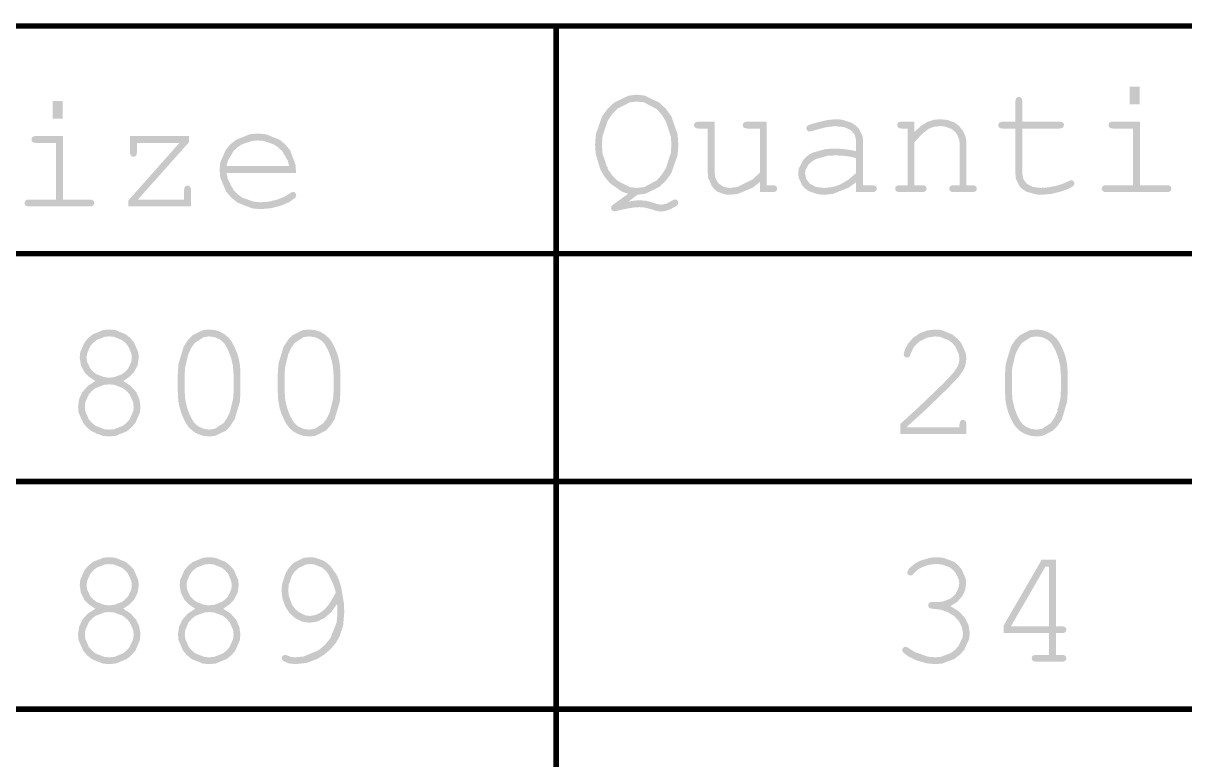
# Model space of a CAD drawing. Extents: x -3 to 268, y -4 to 76.
# Drawn here: x 129.33 to 150.25, y 54.22 to 67.49 of the extents above; entities that cross this region are included whole.
import ezdxf

# ---------------------------------------------------------------- set-up
doc = ezdxf.new("R2010")
doc.units = 0
doc.layers.add('DRILL_SYMBOLS', color=255, linetype='CONTINUOUS')

msp = doc.modelspace()

# ---------------------------------------------------------------- hatches: boundary and pattern name
at = {"layer": 'DRILL_SYMBOLS'}
for points in [[(149.438156, 66.346849), (149.438156, 66.028978), (149.256515, 66.028978), (149.256515, 66.346849)], [(140.392746, 64.39863), (140.228683, 64.275583), (140.339645, 64.294259), (140.429367, 64.300485), (140.557174, 64.288766), (140.682785, 64.25361), (140.760788, 64.228341), (140.819015, 64.219919), (140.908737, 64.237131), (141.00798, 64.288766), (141.043136, 64.308542), (141.066574, 64.315133), (141.090561, 64.310922), (141.109787, 64.298288), (141.122421, 64.278695), (141.126632, 64.25361), (141.12297, 64.233102), (141.111984, 64.215524), (141.061813, 64.177438), (140.972824, 64.133493), (140.891525, 64.106027), (140.811691, 64.096872), (140.738449, 64.106759), (140.641769, 64.136423), (140.535202, 64.166086), (140.432296, 64.175973), (140.352096, 64.171579), (140.25505, 64.158395), (140.12175, 64.133493), (140.017746, 64.10859), (139.992477, 64.103097), (139.975265, 64.101266), (139.952194, 64.105661), (139.932785, 64.118844), (139.919601, 64.139352), (139.915207, 64.165719), (139.923629, 64.193551), (139.948898, 64.218454), (140.222824, 64.416208), (140.104858, 64.457579), (139.895019, 64.608447), (139.803146, 64.717943), (139.726562, 64.844926), (139.639038, 65.135698), (139.628097, 65.299486), (139.642242, 65.488908), (139.755401, 65.813371), (139.854416, 65.948411), (139.972015, 66.058641), (140.233856, 66.184617), (140.378097, 66.200364), (140.522339, 66.184617), (140.784179, 66.058641), (140.901779, 65.948411), (141.000793, 65.813371), (141.113952, 65.488908), (141.128097, 65.299486), (141.114181, 65.112581), (141.002853, 64.790681), (141.003586, 65.299486), (140.992691, 65.445787), (140.905533, 65.715318), (140.829269, 65.838548), (140.735702, 65.94301), (140.510116, 66.062394), (140.378097, 66.077318), (140.253174, 66.063081), (140.031616, 65.94919), (139.934982, 65.849534), (139.854553, 65.729738), (139.762634, 65.454713), (139.751144, 65.299486), (139.763183, 65.135927), (139.859497, 64.855775), (139.943771, 64.739183), (140.043152, 64.644014), (140.260315, 64.535249), (140.378097, 64.521654), (140.510116, 64.536531), (140.735702, 64.655549), (140.829269, 64.759691), (140.905533, 64.882692), (140.992691, 65.152589), (141.003586, 65.299486), (141.002853, 64.790681), (140.905441, 64.655687), (140.789901, 64.544872), (140.533554, 64.416344)], [(147.324386, 65.715501), (147.992355, 65.715501), (148.030075, 65.711107), (148.055343, 65.697923), (148.069626, 65.677781), (148.074386, 65.652513), (148.069626, 65.628343), (148.055343, 65.608568), (148.030075, 65.595384), (147.992355, 65.590989), (147.324386, 65.590989), (147.324386, 64.772142), (147.34581, 64.673997), (147.41008, 64.593431), (147.515732, 64.539598), (147.6613, 64.521654), (147.790939, 64.530992), (147.930832, 64.559007), (148.059738, 64.598741), (148.156418, 64.643236), (148.183151, 64.657518), (148.204757, 64.662279), (148.22673, 64.657701), (148.245773, 64.643968), (148.258957, 64.624009), (148.263351, 64.600755), (148.25859, 64.579515), (148.244308, 64.559739), (148.163925, 64.509385), (148.016525, 64.455003), (147.839462, 64.412723), (147.670089, 64.39863), (147.567917, 64.404945), (147.39653, 64.455471), (147.327316, 64.499681), (147.27156, 64.554613), (147.20784, 64.690843), (147.199875, 64.772142), (147.199875, 65.590989), (146.972824, 65.590989), (146.935104, 65.595384), (146.909836, 65.608568), (146.895553, 65.628709), (146.890793, 65.653978), (146.895553, 65.678148), (146.909836, 65.697923), (146.935104, 65.711107), (146.972824, 65.715501), (147.199875, 65.715501), (147.199875, 66.078782), (147.204269, 66.116502), (147.217453, 66.141771), (147.237228, 66.156053), (147.261398, 66.160814), (147.286667, 66.156053), (147.306808, 66.141771), (147.319992, 66.116502), (147.324386, 66.078782)], [(130.036399, 66.088304), (130.036399, 65.770433), (129.854758, 65.770433), (129.854758, 66.088304)], [(142.597336, 64.446947), (142.597336, 64.627122), (142.468795, 64.527157), (142.196335, 64.41291), (142.052414, 64.39863), (141.967727, 64.404762), (141.830764, 64.453823), (141.778488, 64.496751), (141.725296, 64.563859), (141.664505, 64.714006), (141.656906, 64.797044), (141.656906, 65.590989), (141.491379, 65.590989), (141.453659, 65.595384), (141.42839, 65.608568), (141.414108, 65.628709), (141.409347, 65.653978), (141.414108, 65.678148), (141.42839, 65.697923), (141.453659, 65.711107), (141.491379, 65.715501), (141.779953, 65.715501), (141.779953, 64.797044), (141.798996, 64.687547), (141.856125, 64.59929), (141.941818, 64.541063), (142.046554, 64.521654), (142.193588, 64.538865), (142.468979, 64.676561), (142.597336, 64.797044), (142.597336, 65.590989), (142.370285, 65.590989), (142.332565, 65.595384), (142.307296, 65.608568), (142.293014, 65.628709), (142.288254, 65.653978), (142.293014, 65.678148), (142.307296, 65.697923), (142.332565, 65.711107), (142.370285, 65.715501), (142.720382, 65.715501), (142.720382, 64.569993), (142.824386, 64.569993), (142.862106, 64.565782), (142.887375, 64.553148), (142.901657, 64.533555), (142.906418, 64.50847), (142.901657, 64.4843), (142.887375, 64.464525), (142.862106, 64.451341), (142.824386, 64.446947)], [(144.330246, 64.446947), (144.330246, 64.624193), (144.193924, 64.525509), (143.907547, 64.412727), (143.757492, 64.39863), (143.652939, 64.405632), (143.480087, 64.461651), (143.411789, 64.510667), (143.357315, 64.569856), (143.295059, 64.707185), (143.287277, 64.785325), (143.297531, 64.871843), (143.379562, 65.027849), (143.451339, 65.097337), (143.542801, 65.155656), (143.782303, 65.222307), (143.930343, 65.230638), (144.018966, 65.227891), (144.114914, 65.219652), (144.218551, 65.205552), (144.330246, 65.185228), (144.330246, 65.384447), (144.306808, 65.478929), (144.236496, 65.560228), (144.119308, 65.616258), (143.955246, 65.634935), (143.78276, 65.614061), (143.552414, 65.551439), (143.513962, 65.540452), (143.492355, 65.53679), (143.470566, 65.541185), (143.452072, 65.554368), (143.439438, 65.574144), (143.435226, 65.598314), (143.438888, 65.620653), (143.449875, 65.637864), (143.50151, 65.663865), (143.615402, 65.697923), (143.816086, 65.744066), (143.961105, 65.759447), (144.071151, 65.75226), (144.252792, 65.694764), (144.324386, 65.644456), (144.381424, 65.585084), (144.446609, 65.455079), (144.454757, 65.384447), (144.454757, 64.569993), (144.330246, 65.059251), (144.241256, 65.080858), (144.14714, 65.095872), (144.047897, 65.104661), (143.943527, 65.107591), (143.816818, 65.100358), (143.607345, 65.042497), (143.524582, 64.991868), (143.474594, 64.94655), (143.417465, 64.843278), (143.410324, 64.785325), (143.432113, 64.682786), (143.497482, 64.597825), (143.604599, 64.540697), (143.751632, 64.521654), (143.905624, 64.537584), (144.048263, 64.585374), (144.18724, 64.667955), (144.330246, 64.788255), (144.330246, 65.059251), (144.454757, 64.569993), (144.61882, 64.569993), (144.657638, 64.565782), (144.683273, 64.553148), (144.697555, 64.533555), (144.702316, 64.50847), (144.697555, 64.4843), (144.683273, 64.464525), (144.657638, 64.451341), (144.61882, 64.446947)], [(145.379074, 65.715501), (145.379074, 65.529466), (145.501754, 65.639696), (145.611984, 65.709642), (145.72258, 65.746995), (145.846359, 65.759447), (145.980758, 65.744432), (146.102707, 65.699388), (146.180893, 65.640977), (146.251388, 65.553636), (146.301376, 65.450548), (146.318039, 65.344896), (146.318039, 64.569993), (146.422043, 64.569993), (146.459762, 64.565782), (146.485031, 64.553148), (146.499313, 64.533555), (146.504074, 64.50847), (146.499313, 64.4843), (146.485031, 64.464525), (146.459762, 64.451341), (146.422043, 64.446947), (146.092453, 64.446947), (146.053634, 64.451341), (146.028, 64.464525), (146.013717, 64.4843), (146.008957, 64.50847), (146.013717, 64.533555), (146.028, 64.553148), (146.053634, 64.565782), (146.092453, 64.569993), (146.194992, 64.569993), (146.194992, 65.324388), (146.189041, 65.387056), (146.141433, 65.497285), (146.099777, 65.544847), (146.048141, 65.58426), (145.9207, 65.629304), (145.844894, 65.634935), (145.731369, 65.622667), (145.633957, 65.585863), (145.525558, 65.500352), (145.379074, 65.341966), (145.379074, 64.569993), (145.518234, 64.569993), (145.555954, 64.565782), (145.581222, 64.553148), (145.595504, 64.533555), (145.600265, 64.50847), (145.595504, 64.4843), (145.581222, 64.464525), (145.555954, 64.451341), (145.518234, 64.446947), (145.116867, 64.446947), (145.079147, 64.451341), (145.053879, 64.464525), (145.039596, 64.4843), (145.034836, 64.50847), (145.039596, 64.533555), (145.053879, 64.553148), (145.079147, 64.565782), (145.116867, 64.569993), (145.256027, 64.569993), (145.256027, 65.590989), (145.152023, 65.590989), (145.114303, 65.595384), (145.089035, 65.608568), (145.074753, 65.628709), (145.069992, 65.653978), (145.074753, 65.678148), (145.089035, 65.697923), (145.114303, 65.711107), (145.152023, 65.715501)], [(149.44255, 65.715501), (149.44255, 64.569993), (149.925949, 64.569993), (149.964767, 64.565782), (149.990402, 64.553148), (150.004684, 64.533555), (150.009445, 64.50847), (150.004684, 64.4843), (149.990402, 64.464525), (149.964767, 64.451341), (149.925949, 64.446947), (148.836105, 64.446947), (148.798385, 64.451341), (148.773117, 64.464525), (148.758835, 64.4843), (148.754074, 64.50847), (148.758835, 64.533555), (148.773117, 64.553148), (148.798385, 64.565782), (148.836105, 64.569993), (149.319504, 64.569993), (149.319504, 65.590989), (148.960617, 65.590989), (148.922714, 65.595384), (148.896896, 65.608568), (148.882065, 65.628343), (148.877121, 65.652513), (148.881881, 65.677781), (148.896164, 65.697923), (148.921798, 65.711107), (148.960617, 65.715501)], [(134.241965, 64.793382), (132.988059, 64.793382), (133.012641, 64.679811), (133.112617, 64.48755), (133.18801, 64.40886), (133.276862, 64.345094), (133.484504, 64.272218), (133.603294, 64.263109), (133.744285, 64.274461), (133.891868, 64.308519), (134.028831, 64.361253), (134.137961, 64.428636), (134.163962, 64.445115), (134.186301, 64.450609), (134.208274, 64.446031), (134.227317, 64.432298), (134.240501, 64.412339), (134.244895, 64.389085), (134.239036, 64.364549), (134.221458, 64.340745), (134.123862, 64.269883), (133.971702, 64.203782), (133.789878, 64.156009), (133.603294, 64.140085), (133.451636, 64.153038), (133.187598, 64.256664), (133.075217, 64.347337), (132.982612, 64.456422), (132.876777, 64.707277), (132.863547, 64.849046), (132.875953, 64.978318), (132.975196, 65.208299), (133.062034, 65.309007), (133.167182, 65.392961), (133.41291, 65.488908), (133.553489, 65.500902), (133.697684, 65.488588), (133.945975, 65.390077), (134.050071, 65.30388), (134.135123, 65.198091), (134.117454, 64.917894), (134.091682, 65.01494), (133.995368, 65.180467), (133.924827, 65.248948), (133.843116, 65.304704), (133.657447, 65.368425), (133.553489, 65.37639), (133.449576, 65.368516), (133.264274, 65.305528), (133.182883, 65.250413), (133.112571, 65.18239), (133.015891, 65.01613), (132.989524, 64.917894), (134.117454, 64.917894), (134.135123, 65.198091), (134.231071, 64.942842)], [(130.040794, 65.456956), (130.040794, 64.311448), (130.524192, 64.311448), (130.56301, 64.307237), (130.588645, 64.294603), (130.602927, 64.27501), (130.607688, 64.249925), (130.602927, 64.225755), (130.588645, 64.20598), (130.56301, 64.192796), (130.524192, 64.188402), (129.434348, 64.188402), (129.396628, 64.192796), (129.37136, 64.20598), (129.357078, 64.225755), (129.352317, 64.249925), (129.357078, 64.27501), (129.37136, 64.294603), (129.396628, 64.307237), (129.434348, 64.311448), (129.917747, 64.311448), (129.917747, 65.332444), (129.55886, 65.332444), (129.520957, 65.336839), (129.495139, 65.350023), (129.480308, 65.369798), (129.475364, 65.393968), (129.480125, 65.419236), (129.494407, 65.439378), (129.520042, 65.452562), (129.55886, 65.456956)], [(132.314231, 65.456956), (132.314231, 65.347093), (131.392844, 64.311448), (132.224876, 64.311448), (132.224876, 64.48137), (132.229087, 64.51909), (132.241721, 64.544359), (132.261314, 64.558641), (132.286399, 64.563402), (132.311668, 64.558641), (132.331809, 64.544359), (132.344993, 64.51909), (132.349387, 64.48137), (132.347922, 64.188402), (131.222922, 64.188402), (131.222922, 64.298265), (132.139915, 65.332444), (131.375266, 65.332444), (131.375266, 65.165452), (131.370872, 65.127733), (131.357688, 65.102464), (131.337913, 65.088182), (131.313743, 65.083421), (131.288474, 65.088182), (131.268333, 65.102464), (131.255149, 65.127733), (131.250754, 65.165452), (131.250754, 65.456956)], [(131.12844, 61.044213), (131.263389, 60.957604), (131.360618, 60.847191), (131.419395, 60.720299), (131.438987, 60.584252), (131.428733, 60.478783), (131.346702, 60.289818), (131.31594, 60.581322), (131.308067, 60.659966), (131.245079, 60.801323), (131.189964, 60.864037), (131.12313, 60.916588), (130.966392, 60.976647), (130.876487, 60.984154), (130.786583, 60.976647), (130.629844, 60.916588), (130.563011, 60.864037), (130.507896, 60.801415), (130.444908, 60.66079), (130.437034, 60.582787), (130.444954, 60.502037), (130.508308, 60.357018), (130.563743, 60.292748), (130.630806, 60.238915), (130.787178, 60.177391), (130.876487, 60.169701), (130.965797, 60.177391), (131.122169, 60.238915), (131.189231, 60.292748), (131.244667, 60.356926), (131.308021, 60.501214), (131.31594, 60.581322), (131.346702, 60.289818), (131.274925, 60.206322), (131.188499, 60.136477), (130.98928, 60.056655), (130.876487, 60.046677), (130.763694, 60.056655), (130.564476, 60.136477), (130.47805, 60.206322), (130.406273, 60.289818), (130.324241, 60.478783), (130.313987, 60.584252), (130.33358, 60.719201), (130.392356, 60.845726), (130.489952, 60.956505), (130.625999, 61.044213), (130.509544, 61.123314), (130.42971, 61.205346), (130.365989, 61.330224), (130.344749, 61.467553), (130.354499, 61.565468), (130.432502, 61.742348), (130.500755, 61.821312), (130.58274, 61.887642), (130.770607, 61.963448), (130.876487, 61.972924), (130.982963, 61.963448), (131.171196, 61.887642), (131.252952, 61.821312), (131.320884, 61.742348), (131.282249, 61.463158), (131.274879, 61.539467), (131.215919, 61.675332), (131.164329, 61.734887), (131.102028, 61.784554), (130.957374, 61.841317), (130.875023, 61.848412), (130.793312, 61.841271), (130.649391, 61.784142), (130.587181, 61.734154), (130.535591, 61.674462), (130.476631, 61.539696), (130.469261, 61.464623), (130.476539, 61.395089), (130.534767, 61.269478), (130.585716, 61.213402), (130.647468, 61.166298), (130.792121, 61.112465), (130.875023, 61.105736), (130.958564, 61.112465), (131.10395, 61.166298), (131.165794, 61.213402), (131.216743, 61.269387), (131.274971, 61.394265), (131.282249, 61.463158), (131.320884, 61.742348), (131.398521, 61.565468), (131.408226, 61.467553), (131.386985, 61.33059), (131.323265, 61.20681), (131.244529, 61.123681)], [(133.240745, 61.1614), (133.240745, 60.856713), (133.228935, 60.668572), (133.134452, 60.354363), (133.117698, 61.145287), (133.10543, 61.313561), (133.068626, 61.46975), (133.016441, 61.604699), (132.95803, 61.709252), (132.915916, 61.756859), (132.862815, 61.797142), (132.774192, 61.835595), (132.675315, 61.848412), (132.577629, 61.835228), (132.415763, 61.72976), (132.351585, 61.637475), (132.300315, 61.527611), (132.241722, 61.281517), (132.234398, 61.145287), (132.234398, 60.874291), (132.246666, 60.705834), (132.28347, 60.549096), (132.336021, 60.413598), (132.39553, 60.308861), (132.436546, 60.262352), (132.48928, 60.222435), (132.57827, 60.182885), (132.678245, 60.169701), (132.775291, 60.18293), (132.936424, 60.288765), (133.000511, 60.381371), (133.05178, 60.491555), (133.110374, 60.738015), (133.117698, 60.874291), (133.117698, 61.145287), (133.134452, 60.354363), (133.05178, 60.228295), (132.972953, 60.148837), (132.786186, 60.058028), (132.678245, 60.046677), (132.57296, 60.05748), (132.473899, 60.08989), (132.385093, 60.141692), (132.310569, 60.210717), (132.266075, 60.273705), (132.217552, 60.36599), (132.174156, 60.468529), (132.145042, 60.562279), (132.119773, 60.698876), (132.111351, 60.856713), (132.111351, 61.1614), (132.123161, 61.350182), (132.217643, 61.665123), (132.300315, 61.791283), (132.379142, 61.870751), (132.56591, 61.961571), (132.673851, 61.972924), (132.780052, 61.96212), (132.878929, 61.929711), (132.967186, 61.877892), (133.041526, 61.808861), (133.086937, 61.744774), (133.135276, 61.652123), (133.178489, 61.54995), (133.208519, 61.457299), (133.232689, 61.320336)], [(135.041038, 61.1614), (135.041038, 60.856713), (135.029228, 60.668572), (134.934745, 60.354363), (134.917991, 61.145287), (134.905723, 61.313561), (134.868919, 61.46975), (134.816734, 61.604699), (134.758323, 61.709252), (134.716209, 61.756859), (134.663108, 61.797142), (134.574485, 61.835595), (134.475608, 61.848412), (134.377922, 61.835228), (134.216056, 61.72976), (134.151878, 61.637475), (134.100608, 61.527611), (134.042015, 61.281517), (134.03469, 61.145287), (134.03469, 60.874291), (134.046959, 60.705834), (134.083763, 60.549096), (134.136314, 60.413598), (134.195823, 60.308861), (134.236839, 60.262352), (134.289573, 60.222435), (134.378563, 60.182885), (134.478538, 60.169701), (134.575584, 60.18293), (134.736717, 60.288765), (134.800804, 60.381371), (134.852073, 60.491555), (134.910667, 60.738015), (134.917991, 60.874291), (134.917991, 61.145287), (134.934745, 60.354363), (134.852073, 60.228295), (134.773246, 60.148837), (134.586479, 60.058028), (134.478538, 60.046677), (134.373252, 60.05748), (134.274192, 60.08989), (134.185386, 60.141692), (134.110862, 60.210717), (134.066368, 60.273705), (134.017845, 60.36599), (133.974449, 60.468529), (133.945335, 60.562279), (133.920066, 60.698876), (133.911644, 60.856713), (133.911644, 61.1614), (133.923454, 61.350182), (134.017936, 61.665123), (134.100608, 61.791283), (134.179435, 61.870751), (134.366203, 61.961571), (134.474144, 61.972924), (134.580345, 61.96212), (134.679222, 61.929711), (134.767479, 61.877892), (134.841819, 61.808861), (134.88723, 61.744774), (134.935569, 61.652123), (134.978782, 61.54995), (135.008812, 61.457299), (135.032981, 61.320336)], [(145.247238, 60.213646), (146.192062, 60.213646), (146.192062, 60.261986), (146.196457, 60.299706), (146.20964, 60.324975), (146.229782, 60.339257), (146.25505, 60.344017), (146.27922, 60.339257), (146.298996, 60.324975), (146.312179, 60.299706), (146.316574, 60.261986), (146.316574, 60.0906), (145.127121, 60.0906), (145.127121, 60.27224), (145.496994, 60.612084), (145.856613, 60.957787), (145.996139, 61.098778), (146.083664, 61.196557), (146.135483, 61.268151), (146.167892, 61.33059), (146.184921, 61.388634), (146.190597, 61.447045), (146.182632, 61.523858), (146.118912, 61.66375), (146.063156, 61.72683), (145.996139, 61.780022), (145.842331, 61.840813), (145.755539, 61.848412), (145.603561, 61.825341), (145.469894, 61.756127), (145.367355, 61.652855), (145.308761, 61.527611), (145.298874, 61.498681), (145.286789, 61.482201), (145.267746, 61.471215), (145.245773, 61.467553), (145.222885, 61.471764), (145.204025, 61.484398), (145.191391, 61.502892), (145.187179, 61.524682), (145.206405, 61.607445), (145.264084, 61.715111), (145.355636, 61.822411), (145.476486, 61.904076), (145.613632, 61.955712), (145.754074, 61.972924), (145.865036, 61.962944), (146.06279, 61.88311), (146.149582, 61.813256), (146.222, 61.730767), (146.304764, 61.549859), (146.315109, 61.451439), (146.308151, 61.369957), (146.287277, 61.295433), (146.24974, 61.221093), (146.192795, 61.14016), (146.099594, 61.034508), (145.953293, 60.88601), (145.559982, 60.506249), (145.247238, 60.222435)], [(148.141769, 61.1614), (148.141769, 60.856713), (148.129959, 60.668572), (148.035476, 60.354363), (148.018722, 61.145287), (148.006454, 61.313561), (147.96965, 61.46975), (147.917465, 61.604699), (147.859054, 61.709252), (147.81694, 61.756859), (147.76384, 61.797142), (147.675216, 61.835595), (147.57634, 61.848412), (147.478653, 61.835228), (147.316788, 61.72976), (147.252609, 61.637475), (147.20134, 61.527611), (147.142746, 61.281517), (147.135422, 61.145287), (147.135422, 60.874291), (147.14769, 60.705834), (147.184494, 60.549096), (147.237045, 60.413598), (147.296554, 60.308861), (147.33757, 60.262352), (147.390304, 60.222435), (147.479294, 60.182885), (147.579269, 60.169701), (147.676315, 60.18293), (147.837448, 60.288765), (147.901535, 60.381371), (147.952804, 60.491555), (148.011398, 60.738015), (148.018722, 60.874291), (148.018722, 61.145287), (148.035476, 60.354363), (147.952804, 60.228295), (147.873977, 60.148837), (147.68721, 60.058028), (147.579269, 60.046677), (147.473984, 60.05748), (147.374924, 60.08989), (147.286117, 60.141692), (147.211593, 60.210717), (147.167099, 60.273705), (147.118576, 60.36599), (147.07518, 60.468529), (147.046066, 60.562279), (147.020798, 60.698876), (147.012375, 60.856713), (147.012375, 61.1614), (147.024185, 61.350182), (147.118667, 61.665123), (147.20134, 61.791283), (147.280166, 61.870751), (147.466934, 61.961571), (147.574875, 61.972924), (147.681076, 61.96212), (147.779953, 61.929711), (147.86821, 61.877892), (147.94255, 61.808861), (147.987961, 61.744774), (148.0363, 61.652123), (148.079513, 61.54995), (148.109543, 61.457299), (148.133713, 61.320336)], [(131.12844, 56.944213), (131.263389, 56.857604), (131.360618, 56.747191), (131.419395, 56.620299), (131.438987, 56.484252), (131.428733, 56.378783), (131.346702, 56.189818), (131.31594, 56.481322), (131.308067, 56.559966), (131.245079, 56.701323), (131.189964, 56.764037), (131.12313, 56.816588), (130.966392, 56.876647), (130.876487, 56.884154), (130.786583, 56.876647), (130.629844, 56.816588), (130.563011, 56.764037), (130.507896, 56.701415), (130.444908, 56.56079), (130.437034, 56.482787), (130.444954, 56.402037), (130.508308, 56.257018), (130.563743, 56.192748), (130.630806, 56.138915), (130.787178, 56.077391), (130.876487, 56.069701), (130.965797, 56.077391), (131.122169, 56.138915), (131.189231, 56.192748), (131.244667, 56.256926), (131.308021, 56.401214), (131.31594, 56.481322), (131.346702, 56.189818), (131.274925, 56.106322), (131.188499, 56.036477), (130.98928, 55.956655), (130.876487, 55.946677), (130.763694, 55.956655), (130.564476, 56.036477), (130.47805, 56.106322), (130.406273, 56.189818), (130.324241, 56.378783), (130.313987, 56.484252), (130.33358, 56.619201), (130.392356, 56.745726), (130.489952, 56.856505), (130.625999, 56.944213), (130.509544, 57.023314), (130.42971, 57.105346), (130.365989, 57.230224), (130.344749, 57.367553), (130.354499, 57.465468), (130.432502, 57.642348), (130.500755, 57.721312), (130.58274, 57.787642), (130.770607, 57.863448), (130.876487, 57.872924), (130.982963, 57.863448), (131.171196, 57.787642), (131.252952, 57.721312), (131.320884, 57.642348), (131.282249, 57.363158), (131.274879, 57.439467), (131.215919, 57.575332), (131.164329, 57.634887), (131.102028, 57.684554), (130.957374, 57.741317), (130.875023, 57.748412), (130.793312, 57.741271), (130.649391, 57.684142), (130.587181, 57.634154), (130.535591, 57.574462), (130.476631, 57.439696), (130.469261, 57.364623), (130.476539, 57.295089), (130.534767, 57.169478), (130.585716, 57.113402), (130.647468, 57.066298), (130.792121, 57.012465), (130.875023, 57.005736), (130.958564, 57.012465), (131.10395, 57.066298), (131.165794, 57.113402), (131.216743, 57.169387), (131.274971, 57.294265), (131.282249, 57.363158), (131.320884, 57.642348), (131.398521, 57.465468), (131.408226, 57.367553), (131.386985, 57.23059), (131.323265, 57.10681), (131.244529, 57.023681)], [(132.928733, 56.944213), (133.063682, 56.857604), (133.160911, 56.747191), (133.219688, 56.620299), (133.23928, 56.484252), (133.229026, 56.378783), (133.146995, 56.189818), (133.116233, 56.481322), (133.10836, 56.559966), (133.045372, 56.701323), (132.990257, 56.764037), (132.923423, 56.816588), (132.766685, 56.876647), (132.67678, 56.884154), (132.586876, 56.876647), (132.430137, 56.816588), (132.363304, 56.764037), (132.308189, 56.701415), (132.245201, 56.56079), (132.237327, 56.482787), (132.245246, 56.402037), (132.308601, 56.257018), (132.364036, 56.192748), (132.431099, 56.138915), (132.587471, 56.077391), (132.67678, 56.069701), (132.76609, 56.077391), (132.922462, 56.138915), (132.989524, 56.192748), (133.04496, 56.256926), (133.108314, 56.401214), (133.116233, 56.481322), (133.146995, 56.189818), (133.075218, 56.106322), (132.988792, 56.036477), (132.789573, 55.956655), (132.67678, 55.946677), (132.563987, 55.956655), (132.364769, 56.036477), (132.278343, 56.106322), (132.206565, 56.189818), (132.124534, 56.378783), (132.11428, 56.484252), (132.133873, 56.619201), (132.192649, 56.745726), (132.290245, 56.856505), (132.426292, 56.944213), (132.309837, 57.023314), (132.230003, 57.105346), (132.166282, 57.230224), (132.145042, 57.367553), (132.154792, 57.465468), (132.232795, 57.642348), (132.301048, 57.721312), (132.383033, 57.787642), (132.5709, 57.863448), (132.67678, 57.872924), (132.783256, 57.863448), (132.971489, 57.787642), (133.053245, 57.721312), (133.121177, 57.642348), (133.082542, 57.363158), (133.075172, 57.439467), (133.016212, 57.575332), (132.964622, 57.634887), (132.90232, 57.684554), (132.757667, 57.741317), (132.675315, 57.748412), (132.593605, 57.741271), (132.449684, 57.684142), (132.387474, 57.634154), (132.335884, 57.574462), (132.276924, 57.439696), (132.269554, 57.364623), (132.276832, 57.295089), (132.33506, 57.169478), (132.386009, 57.113402), (132.447761, 57.066298), (132.592414, 57.012465), (132.675315, 57.005736), (132.758857, 57.012465), (132.904243, 57.066298), (132.966087, 57.113402), (133.017036, 57.169387), (133.075264, 57.294265), (133.082542, 57.363158), (133.121177, 57.642348), (133.198814, 57.465468), (133.208519, 57.367553), (133.187278, 57.23059), (133.123558, 57.10681), (133.044822, 57.023681)], [(134.98098, 57.030639), (134.876793, 56.883056), (134.754661, 56.777221), (134.62191, 56.7135), (134.485862, 56.69226), (134.360435, 56.71057), (134.239036, 56.765502), (134.131919, 56.855773), (134.049339, 56.980101), (133.996605, 57.124938), (133.979026, 57.276732), (133.98777, 57.387008), (134.057716, 57.592452), (134.118919, 57.687621), (134.19477, 57.768691), (134.381904, 57.861342), (134.493187, 57.872924), (134.574852, 57.866423), (134.727195, 57.814422), (134.797874, 57.76892), (134.862877, 57.711058), (134.96981, 57.56018), (134.957542, 57.235717), (134.916389, 57.372542), (134.820076, 57.575057), (134.764915, 57.640746), (134.704994, 57.68785), (134.570594, 57.741683), (134.496116, 57.748412), (134.420127, 57.740172), (134.282432, 57.674254), (134.220726, 57.616576), (134.168815, 57.545989), (134.109489, 57.376799), (134.102073, 57.278197), (134.109489, 57.182204), (134.168815, 57.016311), (134.220726, 56.94641), (134.281974, 56.889052), (134.416008, 56.823501), (134.488792, 56.815307), (134.574668, 56.827025), (134.659446, 56.862182), (134.741294, 56.920775), (134.818382, 57.002807), (134.877342, 57.092528), (134.957542, 57.235717), (134.96981, 57.56018), (135.011741, 57.467162), (135.054679, 57.335326), (135.103752, 57.040892), (135.109886, 56.878295), (135.089012, 56.639525), (135.02639, 56.444701), (134.957725, 56.329345), (134.86306, 56.21765), (134.748619, 56.118041), (134.620628, 56.038939), (134.432396, 55.969743), (134.236839, 55.946677), (134.117088, 55.959123), (134.021507, 55.996459), (133.992942, 56.022826), (133.983421, 56.055053), (133.987815, 56.077941), (134.000999, 56.096801), (134.020408, 56.109435), (134.04348, 56.113646), (134.065086, 56.109618), (134.094749, 56.097533), (134.156273, 56.076659), (134.226585, 56.069701), (134.377098, 56.083754), (134.645164, 56.196181), (134.762718, 56.294555), (134.860771, 56.414077), (134.972831, 56.695693), (134.986839, 56.857787), (134.985374, 56.931762)], [(146.029465, 56.991088), (146.179245, 56.900817), (146.288742, 56.782348), (146.355758, 56.647033), (146.378097, 56.506225), (146.366882, 56.398879), (146.27716, 56.203688), (146.198654, 56.115844), (146.103302, 56.041833), (145.878815, 55.95725), (145.749679, 55.946677), (145.588547, 55.963517), (145.421554, 56.014037), (145.277267, 56.082152), (145.18425, 56.151732), (145.16777, 56.175902), (145.162277, 56.201537), (145.166488, 56.22351), (145.179123, 56.242553), (145.197616, 56.255736), (145.219406, 56.260131), (145.244308, 56.254638), (145.27214, 56.238158), (145.387314, 56.164458), (145.627548, 56.08023), (145.752609, 56.069701), (145.855194, 56.078078), (146.034271, 56.145095), (146.110763, 56.203734), (146.173889, 56.272628), (146.246033, 56.421676), (146.25505, 56.50183), (146.237289, 56.610595), (146.184006, 56.717162), (146.097397, 56.811461), (145.97966, 56.883422), (145.845627, 56.929015), (145.710129, 56.944213), (145.672409, 56.948424), (145.64714, 56.961058), (145.632858, 56.980651), (145.628097, 57.005736), (145.632675, 57.029906), (145.646408, 57.049682), (145.669296, 57.062865), (145.70134, 57.06726), (145.806808, 57.065795), (145.885956, 57.072112), (146.022552, 57.122649), (146.080002, 57.166869), (146.127106, 57.21942), (146.180939, 57.336608), (146.187668, 57.401244), (146.180618, 57.468078), (146.124222, 57.58966), (146.074875, 57.644408), (146.014175, 57.690551), (145.866958, 57.743285), (145.780441, 57.749877), (145.658127, 57.738891), (145.546066, 57.705932), (145.449753, 57.65393), (145.374679, 57.585814), (145.353988, 57.562194), (145.338791, 57.549926), (145.325424, 57.544982), (145.310226, 57.543334), (145.287155, 57.547545), (145.267746, 57.56018), (145.254562, 57.578673), (145.250168, 57.600463), (145.282028, 57.666747), (145.377609, 57.748412), (145.469253, 57.802886), (145.670669, 57.865142), (145.780441, 57.872924), (145.891678, 57.86418), (146.08284, 57.794234), (146.162765, 57.733031), (146.228134, 57.659743), (146.302841, 57.493117), (146.312179, 57.399779), (146.294235, 57.280028), (146.240402, 57.166869), (146.151779, 57.067992)], [(147.80632, 56.50476), (147.80632, 57.704467), (147.741867, 57.704467), (147.119308, 56.627807), (147.80632, 56.627807), (147.80632, 56.50476), (146.990402, 56.50476), (146.990402, 56.64685), (147.674484, 57.828978), (147.930832, 57.828978), (147.930832, 56.627807), (148.033371, 56.627807), (148.072189, 56.623595), (148.097824, 56.610961), (148.112106, 56.591369), (148.116867, 56.566283), (148.112106, 56.542113), (148.097824, 56.522338), (148.072189, 56.509154), (148.033371, 56.50476), (147.930832, 56.50476), (147.930832, 56.113646), (148.033371, 56.113646), (148.072189, 56.109435), (148.097824, 56.096801), (148.112106, 56.077208), (148.116867, 56.052123), (148.112106, 56.027953), (148.097824, 56.008178), (148.072189, 55.994994), (148.033371, 55.9906), (147.57634, 55.9906), (147.537521, 55.994994), (147.511886, 56.008178), (147.497604, 56.027953), (147.492843, 56.052123), (147.497604, 56.077208), (147.511886, 56.096801), (147.537521, 56.109435), (147.57634, 56.113646), (147.80632, 56.113646)]]:
    msp.add_hatch(color=7, dxfattribs=at).paths.add_polyline_path(points)

# ---------------------------------------------------------------- linework, layer by layer
at = {"layer": 'DRILL_SYMBOLS', "color": 7}
for points, const_width in [([(110.923999, 67.437377), (267.529853, 67.437377)], 0.1), ([(138.925755, 67.437377), (138.925755, 30.537377)], 0.1), ([(149.438156, 66.346849), (149.438156, 66.028978), (149.256515, 66.028978), (149.256515, 66.346849), (149.438156, 66.346849)], 0.000001), ([(140.392746, 64.39863), (140.228683, 64.275583), (140.339645, 64.294259), (140.429367, 64.300485), (140.557174, 64.288766), (140.682785, 64.25361), (140.760788, 64.228341), (140.819015, 64.219919), (140.908737, 64.237131), (141.00798, 64.288766), (141.043136, 64.308542), (141.066574, 64.315133), (141.090561, 64.310922), (141.109787, 64.298288), (141.122421, 64.278695), (141.126632, 64.25361), (141.12297, 64.233102), (141.111984, 64.215524), (141.061813, 64.177438), (140.972824, 64.133493), (140.891525, 64.106027), (140.811691, 64.096872), (140.738449, 64.106759), (140.641769, 64.136423), (140.535202, 64.166086), (140.432296, 64.175973), (140.352096, 64.171579), (140.25505, 64.158395), (140.12175, 64.133493), (140.017746, 64.10859), (139.992477, 64.103097), (139.975265, 64.101266), (139.952194, 64.105661), (139.932785, 64.118844), (139.919601, 64.139352), (139.915207, 64.165719), (139.923629, 64.193551), (139.948898, 64.218454), (140.222824, 64.416208), (140.104858, 64.457579), (139.895019, 64.608447), (139.803146, 64.717943), (139.726562, 64.844926), (139.639038, 65.135698), (139.628097, 65.299486), (139.642242, 65.488908), (139.755401, 65.813371), (139.854416, 65.948411), (139.972015, 66.058641), (140.233856, 66.184617), (140.378097, 66.200364), (140.522339, 66.184617), (140.784179, 66.058641), (140.901779, 65.948411), (141.000793, 65.813371), (141.113952, 65.488908), (141.128097, 65.299486), (141.114181, 65.112581), (141.002853, 64.790681), (141.003586, 65.299486), (140.992691, 65.445787), (140.905533, 65.715318), (140.829269, 65.838548), (140.735702, 65.94301), (140.510116, 66.062394), (140.378097, 66.077318), (140.253174, 66.063081), (140.031616, 65.94919), (139.934982, 65.849534), (139.854553, 65.729738), (139.762634, 65.454713), (139.751144, 65.299486), (139.763183, 65.135927), (139.859497, 64.855775), (139.943771, 64.739183), (140.043152, 64.644014), (140.260315, 64.535249), (140.378097, 64.521654), (140.510116, 64.536531), (140.735702, 64.655549), (140.829269, 64.759691), (140.905533, 64.882692), (140.992691, 65.152589), (141.003586, 65.299486), (141.002853, 64.790681), (140.905441, 64.655687), (140.789901, 64.544872), (140.533554, 64.416344), (140.392746, 64.39863)], 0.000001), ([(147.324386, 65.715501), (147.992355, 65.715501), (148.030075, 65.711107), (148.055343, 65.697923), (148.069626, 65.677781), (148.074386, 65.652513), (148.069626, 65.628343), (148.055343, 65.608568), (148.030075, 65.595384), (147.992355, 65.590989), (147.324386, 65.590989), (147.324386, 64.772142), (147.34581, 64.673997), (147.41008, 64.593431), (147.515732, 64.539598), (147.6613, 64.521654), (147.790939, 64.530992), (147.930832, 64.559007), (148.059738, 64.598741), (148.156418, 64.643236), (148.183151, 64.657518), (148.204757, 64.662279), (148.22673, 64.657701), (148.245773, 64.643968), (148.258957, 64.624009), (148.263351, 64.600755), (148.25859, 64.579515), (148.244308, 64.559739), (148.163925, 64.509385), (148.016525, 64.455003), (147.839462, 64.412723), (147.670089, 64.39863), (147.567917, 64.404945), (147.39653, 64.455471), (147.327316, 64.499681), (147.27156, 64.554613), (147.20784, 64.690843), (147.199875, 64.772142), (147.199875, 65.590989), (146.972824, 65.590989), (146.935104, 65.595384), (146.909836, 65.608568), (146.895553, 65.628709), (146.890793, 65.653978), (146.895553, 65.678148), (146.909836, 65.697923), (146.935104, 65.711107), (146.972824, 65.715501), (147.199875, 65.715501), (147.199875, 66.078782), (147.204269, 66.116502), (147.217453, 66.141771), (147.237228, 66.156053), (147.261398, 66.160814), (147.286667, 66.156053), (147.306808, 66.141771), (147.319992, 66.116502), (147.324386, 66.078782), (147.324386, 65.715501)], 0.000001), ([(130.036399, 66.088304), (130.036399, 65.770433), (129.854758, 65.770433), (129.854758, 66.088304), (130.036399, 66.088304)], 0.000001), ([(142.597336, 64.446947), (142.597336, 64.627122), (142.468795, 64.527157), (142.196335, 64.41291), (142.052414, 64.39863), (141.967727, 64.404762), (141.830764, 64.453823), (141.778488, 64.496751), (141.725296, 64.563859), (141.664505, 64.714006), (141.656906, 64.797044), (141.656906, 65.590989), (141.491379, 65.590989), (141.453659, 65.595384), (141.42839, 65.608568), (141.414108, 65.628709), (141.409347, 65.653978), (141.414108, 65.678148), (141.42839, 65.697923), (141.453659, 65.711107), (141.491379, 65.715501), (141.779953, 65.715501), (141.779953, 64.797044), (141.798996, 64.687547), (141.856125, 64.59929), (141.941818, 64.541063), (142.046554, 64.521654), (142.193588, 64.538865), (142.468979, 64.676561), (142.597336, 64.797044), (142.597336, 65.590989), (142.370285, 65.590989), (142.332565, 65.595384), (142.307296, 65.608568), (142.293014, 65.628709), (142.288254, 65.653978), (142.293014, 65.678148), (142.307296, 65.697923), (142.332565, 65.711107), (142.370285, 65.715501), (142.720382, 65.715501), (142.720382, 64.569993), (142.824386, 64.569993), (142.862106, 64.565782), (142.887375, 64.553148), (142.901657, 64.533555), (142.906418, 64.50847), (142.901657, 64.4843), (142.887375, 64.464525), (142.862106, 64.451341), (142.824386, 64.446947), (142.597336, 64.446947)], 0.000001), ([(144.330246, 64.446947), (144.330246, 64.624193), (144.193924, 64.525509), (143.907547, 64.412727), (143.757492, 64.39863), (143.652939, 64.405632), (143.480087, 64.461651), (143.411789, 64.510667), (143.357315, 64.569856), (143.295059, 64.707185), (143.287277, 64.785325), (143.297531, 64.871843), (143.379562, 65.027849), (143.451339, 65.097337), (143.542801, 65.155656), (143.782303, 65.222307), (143.930343, 65.230638), (144.018966, 65.227891), (144.114914, 65.219652), (144.218551, 65.205552), (144.330246, 65.185228), (144.330246, 65.384447), (144.306808, 65.478929), (144.236496, 65.560228), (144.119308, 65.616258), (143.955246, 65.634935), (143.78276, 65.614061), (143.552414, 65.551439), (143.513962, 65.540452), (143.492355, 65.53679), (143.470566, 65.541185), (143.452072, 65.554368), (143.439438, 65.574144), (143.435226, 65.598314), (143.438888, 65.620653), (143.449875, 65.637864), (143.50151, 65.663865), (143.615402, 65.697923), (143.816086, 65.744066), (143.961105, 65.759447), (144.071151, 65.75226), (144.252792, 65.694764), (144.324386, 65.644456), (144.381424, 65.585084), (144.446609, 65.455079), (144.454757, 65.384447), (144.454757, 64.569993), (144.330246, 65.059251), (144.241256, 65.080858), (144.14714, 65.095872), (144.047897, 65.104661), (143.943527, 65.107591), (143.816818, 65.100358), (143.607345, 65.042497), (143.524582, 64.991868), (143.474594, 64.94655), (143.417465, 64.843278), (143.410324, 64.785325), (143.432113, 64.682786), (143.497482, 64.597825), (143.604599, 64.540697), (143.751632, 64.521654), (143.905624, 64.537584), (144.048263, 64.585374), (144.18724, 64.667955), (144.330246, 64.788255), (144.330246, 65.059251), (144.454757, 64.569993), (144.61882, 64.569993), (144.657638, 64.565782), (144.683273, 64.553148), (144.697555, 64.533555), (144.702316, 64.50847), (144.697555, 64.4843), (144.683273, 64.464525), (144.657638, 64.451341), (144.61882, 64.446947), (144.330246, 64.446947)], 0.000001), ([(145.379074, 65.715501), (145.379074, 65.529466), (145.501754, 65.639696), (145.611984, 65.709642), (145.72258, 65.746995), (145.846359, 65.759447), (145.980758, 65.744432), (146.102707, 65.699388), (146.180893, 65.640977), (146.251388, 65.553636), (146.301376, 65.450548), (146.318039, 65.344896), (146.318039, 64.569993), (146.422043, 64.569993), (146.459762, 64.565782), (146.485031, 64.553148), (146.499313, 64.533555), (146.504074, 64.50847), (146.499313, 64.4843), (146.485031, 64.464525), (146.459762, 64.451341), (146.422043, 64.446947), (146.092453, 64.446947), (146.053634, 64.451341), (146.028, 64.464525), (146.013717, 64.4843), (146.008957, 64.50847), (146.013717, 64.533555), (146.028, 64.553148), (146.053634, 64.565782), (146.092453, 64.569993), (146.194992, 64.569993), (146.194992, 65.324388), (146.189041, 65.387056), (146.141433, 65.497285), (146.099777, 65.544847), (146.048141, 65.58426), (145.9207, 65.629304), (145.844894, 65.634935), (145.731369, 65.622667), (145.633957, 65.585863), (145.525558, 65.500352), (145.379074, 65.341966), (145.379074, 64.569993), (145.518234, 64.569993), (145.555954, 64.565782), (145.581222, 64.553148), (145.595504, 64.533555), (145.600265, 64.50847), (145.595504, 64.4843), (145.581222, 64.464525), (145.555954, 64.451341), (145.518234, 64.446947), (145.116867, 64.446947), (145.079147, 64.451341), (145.053879, 64.464525), (145.039596, 64.4843), (145.034836, 64.50847), (145.039596, 64.533555), (145.053879, 64.553148), (145.079147, 64.565782), (145.116867, 64.569993), (145.256027, 64.569993), (145.256027, 65.590989), (145.152023, 65.590989), (145.114303, 65.595384), (145.089035, 65.608568), (145.074753, 65.628709), (145.069992, 65.653978), (145.074753, 65.678148), (145.089035, 65.697923), (145.114303, 65.711107), (145.152023, 65.715501), (145.379074, 65.715501)], 0.000001), ([(149.44255, 65.715501), (149.44255, 64.569993), (149.925949, 64.569993), (149.964767, 64.565782), (149.990402, 64.553148), (150.004684, 64.533555), (150.009445, 64.50847), (150.004684, 64.4843), (149.990402, 64.464525), (149.964767, 64.451341), (149.925949, 64.446947), (148.836105, 64.446947), (148.798385, 64.451341), (148.773117, 64.464525), (148.758835, 64.4843), (148.754074, 64.50847), (148.758835, 64.533555), (148.773117, 64.553148), (148.798385, 64.565782), (148.836105, 64.569993), (149.319504, 64.569993), (149.319504, 65.590989), (148.960617, 65.590989), (148.922714, 65.595384), (148.896896, 65.608568), (148.882065, 65.628343), (148.877121, 65.652513), (148.881881, 65.677781), (148.896164, 65.697923), (148.921798, 65.711107), (148.960617, 65.715501), (149.44255, 65.715501)], 0.000001), ([(134.241965, 64.793382), (132.988059, 64.793382), (133.012641, 64.679811), (133.112617, 64.48755), (133.18801, 64.40886), (133.276862, 64.345094), (133.484504, 64.272218), (133.603294, 64.263109), (133.744285, 64.274461), (133.891868, 64.308519), (134.028831, 64.361253), (134.137961, 64.428636), (134.163962, 64.445115), (134.186301, 64.450609), (134.208274, 64.446031), (134.227317, 64.432298), (134.240501, 64.412339), (134.244895, 64.389085), (134.239036, 64.364549), (134.221458, 64.340745), (134.123862, 64.269883), (133.971702, 64.203782), (133.789878, 64.156009), (133.603294, 64.140085), (133.451636, 64.153038), (133.187598, 64.256664), (133.075217, 64.347337), (132.982612, 64.456422), (132.876777, 64.707277), (132.863547, 64.849046), (132.875953, 64.978318), (132.975196, 65.208299), (133.062034, 65.309007), (133.167182, 65.392961), (133.41291, 65.488908), (133.553489, 65.500902), (133.697684, 65.488588), (133.945975, 65.390077), (134.050071, 65.30388), (134.135123, 65.198091), (134.117454, 64.917894), (134.091682, 65.01494), (133.995368, 65.180467), (133.924827, 65.248948), (133.843116, 65.304704), (133.657447, 65.368425), (133.553489, 65.37639), (133.449576, 65.368516), (133.264274, 65.305528), (133.182883, 65.250413), (133.112571, 65.18239), (133.015891, 65.01613), (132.989524, 64.917894), (134.117454, 64.917894), (134.135123, 65.198091), (134.231071, 64.942842), (134.241965, 64.793382)], 0.000001), ([(130.040794, 65.456956), (130.040794, 64.311448), (130.524192, 64.311448), (130.56301, 64.307237), (130.588645, 64.294603), (130.602927, 64.27501), (130.607688, 64.249925), (130.602927, 64.225755), (130.588645, 64.20598), (130.56301, 64.192796), (130.524192, 64.188402), (129.434348, 64.188402), (129.396628, 64.192796), (129.37136, 64.20598), (129.357078, 64.225755), (129.352317, 64.249925), (129.357078, 64.27501), (129.37136, 64.294603), (129.396628, 64.307237), (129.434348, 64.311448), (129.917747, 64.311448), (129.917747, 65.332444), (129.55886, 65.332444), (129.520957, 65.336839), (129.495139, 65.350023), (129.480308, 65.369798), (129.475364, 65.393968), (129.480125, 65.419236), (129.494407, 65.439378), (129.520042, 65.452562), (129.55886, 65.456956), (130.040794, 65.456956)], 0.000001), ([(132.314231, 65.456956), (132.314231, 65.347093), (131.392844, 64.311448), (132.224876, 64.311448), (132.224876, 64.48137), (132.229087, 64.51909), (132.241721, 64.544359), (132.261314, 64.558641), (132.286399, 64.563402), (132.311668, 64.558641), (132.331809, 64.544359), (132.344993, 64.51909), (132.349387, 64.48137), (132.347922, 64.188402), (131.222922, 64.188402), (131.222922, 64.298265), (132.139915, 65.332444), (131.375266, 65.332444), (131.375266, 65.165452), (131.370872, 65.127733), (131.357688, 65.102464), (131.337913, 65.088182), (131.313743, 65.083421), (131.288474, 65.088182), (131.268333, 65.102464), (131.255149, 65.127733), (131.250754, 65.165452), (131.250754, 65.456956), (132.314231, 65.456956)], 0.000001), ([(110.923999, 63.337377), (267.529853, 63.337377)], 0.1), ([(131.12844, 61.044213), (131.263389, 60.957604), (131.360618, 60.847191), (131.419395, 60.720299), (131.438987, 60.584252), (131.428733, 60.478783), (131.346702, 60.289818), (131.31594, 60.581322), (131.308067, 60.659966), (131.245079, 60.801323), (131.189964, 60.864037), (131.12313, 60.916588), (130.966392, 60.976647), (130.876487, 60.984154), (130.786583, 60.976647), (130.629844, 60.916588), (130.563011, 60.864037), (130.507896, 60.801415), (130.444908, 60.66079), (130.437034, 60.582787), (130.444954, 60.502037), (130.508308, 60.357018), (130.563743, 60.292748), (130.630806, 60.238915), (130.787178, 60.177391), (130.876487, 60.169701), (130.965797, 60.177391), (131.122169, 60.238915), (131.189231, 60.292748), (131.244667, 60.356926), (131.308021, 60.501214), (131.31594, 60.581322), (131.346702, 60.289818), (131.274925, 60.206322), (131.188499, 60.136477), (130.98928, 60.056655), (130.876487, 60.046677), (130.763694, 60.056655), (130.564476, 60.136477), (130.47805, 60.206322), (130.406273, 60.289818), (130.324241, 60.478783), (130.313987, 60.584252), (130.33358, 60.719201), (130.392356, 60.845726), (130.489952, 60.956505), (130.625999, 61.044213), (130.509544, 61.123314), (130.42971, 61.205346), (130.365989, 61.330224), (130.344749, 61.467553), (130.354499, 61.565468), (130.432502, 61.742348), (130.500755, 61.821312), (130.58274, 61.887642), (130.770607, 61.963448), (130.876487, 61.972924), (130.982963, 61.963448), (131.171196, 61.887642), (131.252952, 61.821312), (131.320884, 61.742348), (131.282249, 61.463158), (131.274879, 61.539467), (131.215919, 61.675332), (131.164329, 61.734887), (131.102028, 61.784554), (130.957374, 61.841317), (130.875023, 61.848412), (130.793312, 61.841271), (130.649391, 61.784142), (130.587181, 61.734154), (130.535591, 61.674462), (130.476631, 61.539696), (130.469261, 61.464623), (130.476539, 61.395089), (130.534767, 61.269478), (130.585716, 61.213402), (130.647468, 61.166298), (130.792121, 61.112465), (130.875023, 61.105736), (130.958564, 61.112465), (131.10395, 61.166298), (131.165794, 61.213402), (131.216743, 61.269387), (131.274971, 61.394265), (131.282249, 61.463158), (131.320884, 61.742348), (131.398521, 61.565468), (131.408226, 61.467553), (131.386985, 61.33059), (131.323265, 61.20681), (131.244529, 61.123681), (131.12844, 61.044213)], 0.000001), ([(133.240745, 61.1614), (133.240745, 60.856713), (133.228935, 60.668572), (133.134452, 60.354363), (133.117698, 61.145287), (133.10543, 61.313561), (133.068626, 61.46975), (133.016441, 61.604699), (132.95803, 61.709252), (132.915916, 61.756859), (132.862815, 61.797142), (132.774192, 61.835595), (132.675315, 61.848412), (132.577629, 61.835228), (132.415763, 61.72976), (132.351585, 61.637475), (132.300315, 61.527611), (132.241722, 61.281517), (132.234398, 61.145287), (132.234398, 60.874291), (132.246666, 60.705834), (132.28347, 60.549096), (132.336021, 60.413598), (132.39553, 60.308861), (132.436546, 60.262352), (132.48928, 60.222435), (132.57827, 60.182885), (132.678245, 60.169701), (132.775291, 60.18293), (132.936424, 60.288765), (133.000511, 60.381371), (133.05178, 60.491555), (133.110374, 60.738015), (133.117698, 60.874291), (133.117698, 61.145287), (133.134452, 60.354363), (133.05178, 60.228295), (132.972953, 60.148837), (132.786186, 60.058028), (132.678245, 60.046677), (132.57296, 60.05748), (132.473899, 60.08989), (132.385093, 60.141692), (132.310569, 60.210717), (132.266075, 60.273705), (132.217552, 60.36599), (132.174156, 60.468529), (132.145042, 60.562279), (132.119773, 60.698876), (132.111351, 60.856713), (132.111351, 61.1614), (132.123161, 61.350182), (132.217643, 61.665123), (132.300315, 61.791283), (132.379142, 61.870751), (132.56591, 61.961571), (132.673851, 61.972924), (132.780052, 61.96212), (132.878929, 61.929711), (132.967186, 61.877892), (133.041526, 61.808861), (133.086937, 61.744774), (133.135276, 61.652123), (133.178489, 61.54995), (133.208519, 61.457299), (133.232689, 61.320336), (133.240745, 61.1614)], 0.000001), ([(135.041038, 61.1614), (135.041038, 60.856713), (135.029228, 60.668572), (134.934745, 60.354363), (134.917991, 61.145287), (134.905723, 61.313561), (134.868919, 61.46975), (134.816734, 61.604699), (134.758323, 61.709252), (134.716209, 61.756859), (134.663108, 61.797142), (134.574485, 61.835595), (134.475608, 61.848412), (134.377922, 61.835228), (134.216056, 61.72976), (134.151878, 61.637475), (134.100608, 61.527611), (134.042015, 61.281517), (134.03469, 61.145287), (134.03469, 60.874291), (134.046959, 60.705834), (134.083763, 60.549096), (134.136314, 60.413598), (134.195823, 60.308861), (134.236839, 60.262352), (134.289573, 60.222435), (134.378563, 60.182885), (134.478538, 60.169701), (134.575584, 60.18293), (134.736717, 60.288765), (134.800804, 60.381371), (134.852073, 60.491555), (134.910667, 60.738015), (134.917991, 60.874291), (134.917991, 61.145287), (134.934745, 60.354363), (134.852073, 60.228295), (134.773246, 60.148837), (134.586479, 60.058028), (134.478538, 60.046677), (134.373252, 60.05748), (134.274192, 60.08989), (134.185386, 60.141692), (134.110862, 60.210717), (134.066368, 60.273705), (134.017845, 60.36599), (133.974449, 60.468529), (133.945335, 60.562279), (133.920066, 60.698876), (133.911644, 60.856713), (133.911644, 61.1614), (133.923454, 61.350182), (134.017936, 61.665123), (134.100608, 61.791283), (134.179435, 61.870751), (134.366203, 61.961571), (134.474144, 61.972924), (134.580345, 61.96212), (134.679222, 61.929711), (134.767479, 61.877892), (134.841819, 61.808861), (134.88723, 61.744774), (134.935569, 61.652123), (134.978782, 61.54995), (135.008812, 61.457299), (135.032981, 61.320336), (135.041038, 61.1614)], 0.000001), ([(145.247238, 60.213646), (146.192062, 60.213646), (146.192062, 60.261986), (146.196457, 60.299706), (146.20964, 60.324975), (146.229782, 60.339257), (146.25505, 60.344017), (146.27922, 60.339257), (146.298996, 60.324975), (146.312179, 60.299706), (146.316574, 60.261986), (146.316574, 60.0906), (145.127121, 60.0906), (145.127121, 60.27224), (145.496994, 60.612084), (145.856613, 60.957787), (145.996139, 61.098778), (146.083664, 61.196557), (146.135483, 61.268151), (146.167892, 61.33059), (146.184921, 61.388634), (146.190597, 61.447045), (146.182632, 61.523858), (146.118912, 61.66375), (146.063156, 61.72683), (145.996139, 61.780022), (145.842331, 61.840813), (145.755539, 61.848412), (145.603561, 61.825341), (145.469894, 61.756127), (145.367355, 61.652855), (145.308761, 61.527611), (145.298874, 61.498681), (145.286789, 61.482201), (145.267746, 61.471215), (145.245773, 61.467553), (145.222885, 61.471764), (145.204025, 61.484398), (145.191391, 61.502892), (145.187179, 61.524682), (145.206405, 61.607445), (145.264084, 61.715111), (145.355636, 61.822411), (145.476486, 61.904076), (145.613632, 61.955712), (145.754074, 61.972924), (145.865036, 61.962944), (146.06279, 61.88311), (146.149582, 61.813256), (146.222, 61.730767), (146.304764, 61.549859), (146.315109, 61.451439), (146.308151, 61.369957), (146.287277, 61.295433), (146.24974, 61.221093), (146.192795, 61.14016), (146.099594, 61.034508), (145.953293, 60.88601), (145.559982, 60.506249), (145.247238, 60.222435), (145.247238, 60.213646)], 0.000001), ([(148.141769, 61.1614), (148.141769, 60.856713), (148.129959, 60.668572), (148.035476, 60.354363), (148.018722, 61.145287), (148.006454, 61.313561), (147.96965, 61.46975), (147.917465, 61.604699), (147.859054, 61.709252), (147.81694, 61.756859), (147.76384, 61.797142), (147.675216, 61.835595), (147.57634, 61.848412), (147.478653, 61.835228), (147.316788, 61.72976), (147.252609, 61.637475), (147.20134, 61.527611), (147.142746, 61.281517), (147.135422, 61.145287), (147.135422, 60.874291), (147.14769, 60.705834), (147.184494, 60.549096), (147.237045, 60.413598), (147.296554, 60.308861), (147.33757, 60.262352), (147.390304, 60.222435), (147.479294, 60.182885), (147.579269, 60.169701), (147.676315, 60.18293), (147.837448, 60.288765), (147.901535, 60.381371), (147.952804, 60.491555), (148.011398, 60.738015), (148.018722, 60.874291), (148.018722, 61.145287), (148.035476, 60.354363), (147.952804, 60.228295), (147.873977, 60.148837), (147.68721, 60.058028), (147.579269, 60.046677), (147.473984, 60.05748), (147.374924, 60.08989), (147.286117, 60.141692), (147.211593, 60.210717), (147.167099, 60.273705), (147.118576, 60.36599), (147.07518, 60.468529), (147.046066, 60.562279), (147.020798, 60.698876), (147.012375, 60.856713), (147.012375, 61.1614), (147.024185, 61.350182), (147.118667, 61.665123), (147.20134, 61.791283), (147.280166, 61.870751), (147.466934, 61.961571), (147.574875, 61.972924), (147.681076, 61.96212), (147.779953, 61.929711), (147.86821, 61.877892), (147.94255, 61.808861), (147.987961, 61.744774), (148.0363, 61.652123), (148.079513, 61.54995), (148.109543, 61.457299), (148.133713, 61.320336), (148.141769, 61.1614)], 0.000001), ([(110.923999, 59.237377), (267.529853, 59.237377)], 0.1), ([(131.12844, 56.944213), (131.263389, 56.857604), (131.360618, 56.747191), (131.419395, 56.620299), (131.438987, 56.484252), (131.428733, 56.378783), (131.346702, 56.189818), (131.31594, 56.481322), (131.308067, 56.559966), (131.245079, 56.701323), (131.189964, 56.764037), (131.12313, 56.816588), (130.966392, 56.876647), (130.876487, 56.884154), (130.786583, 56.876647), (130.629844, 56.816588), (130.563011, 56.764037), (130.507896, 56.701415), (130.444908, 56.56079), (130.437034, 56.482787), (130.444954, 56.402037), (130.508308, 56.257018), (130.563743, 56.192748), (130.630806, 56.138915), (130.787178, 56.077391), (130.876487, 56.069701), (130.965797, 56.077391), (131.122169, 56.138915), (131.189231, 56.192748), (131.244667, 56.256926), (131.308021, 56.401214), (131.31594, 56.481322), (131.346702, 56.189818), (131.274925, 56.106322), (131.188499, 56.036477), (130.98928, 55.956655), (130.876487, 55.946677), (130.763694, 55.956655), (130.564476, 56.036477), (130.47805, 56.106322), (130.406273, 56.189818), (130.324241, 56.378783), (130.313987, 56.484252), (130.33358, 56.619201), (130.392356, 56.745726), (130.489952, 56.856505), (130.625999, 56.944213), (130.509544, 57.023314), (130.42971, 57.105346), (130.365989, 57.230224), (130.344749, 57.367553), (130.354499, 57.465468), (130.432502, 57.642348), (130.500755, 57.721312), (130.58274, 57.787642), (130.770607, 57.863448), (130.876487, 57.872924), (130.982963, 57.863448), (131.171196, 57.787642), (131.252952, 57.721312), (131.320884, 57.642348), (131.282249, 57.363158), (131.274879, 57.439467), (131.215919, 57.575332), (131.164329, 57.634887), (131.102028, 57.684554), (130.957374, 57.741317), (130.875023, 57.748412), (130.793312, 57.741271), (130.649391, 57.684142), (130.587181, 57.634154), (130.535591, 57.574462), (130.476631, 57.439696), (130.469261, 57.364623), (130.476539, 57.295089), (130.534767, 57.169478), (130.585716, 57.113402), (130.647468, 57.066298), (130.792121, 57.012465), (130.875023, 57.005736), (130.958564, 57.012465), (131.10395, 57.066298), (131.165794, 57.113402), (131.216743, 57.169387), (131.274971, 57.294265), (131.282249, 57.363158), (131.320884, 57.642348), (131.398521, 57.465468), (131.408226, 57.367553), (131.386985, 57.23059), (131.323265, 57.10681), (131.244529, 57.023681), (131.12844, 56.944213)], 0.000001), ([(132.928733, 56.944213), (133.063682, 56.857604), (133.160911, 56.747191), (133.219688, 56.620299), (133.23928, 56.484252), (133.229026, 56.378783), (133.146995, 56.189818), (133.116233, 56.481322), (133.10836, 56.559966), (133.045372, 56.701323), (132.990257, 56.764037), (132.923423, 56.816588), (132.766685, 56.876647), (132.67678, 56.884154), (132.586876, 56.876647), (132.430137, 56.816588), (132.363304, 56.764037), (132.308189, 56.701415), (132.245201, 56.56079), (132.237327, 56.482787), (132.245246, 56.402037), (132.308601, 56.257018), (132.364036, 56.192748), (132.431099, 56.138915), (132.587471, 56.077391), (132.67678, 56.069701), (132.76609, 56.077391), (132.922462, 56.138915), (132.989524, 56.192748), (133.04496, 56.256926), (133.108314, 56.401214), (133.116233, 56.481322), (133.146995, 56.189818), (133.075218, 56.106322), (132.988792, 56.036477), (132.789573, 55.956655), (132.67678, 55.946677), (132.563987, 55.956655), (132.364769, 56.036477), (132.278343, 56.106322), (132.206565, 56.189818), (132.124534, 56.378783), (132.11428, 56.484252), (132.133873, 56.619201), (132.192649, 56.745726), (132.290245, 56.856505), (132.426292, 56.944213), (132.309837, 57.023314), (132.230003, 57.105346), (132.166282, 57.230224), (132.145042, 57.367553), (132.154792, 57.465468), (132.232795, 57.642348), (132.301048, 57.721312), (132.383033, 57.787642), (132.5709, 57.863448), (132.67678, 57.872924), (132.783256, 57.863448), (132.971489, 57.787642), (133.053245, 57.721312), (133.121177, 57.642348), (133.082542, 57.363158), (133.075172, 57.439467), (133.016212, 57.575332), (132.964622, 57.634887), (132.90232, 57.684554), (132.757667, 57.741317), (132.675315, 57.748412), (132.593605, 57.741271), (132.449684, 57.684142), (132.387474, 57.634154), (132.335884, 57.574462), (132.276924, 57.439696), (132.269554, 57.364623), (132.276832, 57.295089), (132.33506, 57.169478), (132.386009, 57.113402), (132.447761, 57.066298), (132.592414, 57.012465), (132.675315, 57.005736), (132.758857, 57.012465), (132.904243, 57.066298), (132.966087, 57.113402), (133.017036, 57.169387), (133.075264, 57.294265), (133.082542, 57.363158), (133.121177, 57.642348), (133.198814, 57.465468), (133.208519, 57.367553), (133.187278, 57.23059), (133.123558, 57.10681), (133.044822, 57.023681), (132.928733, 56.944213)], 0.000001), ([(134.98098, 57.030639), (134.876793, 56.883056), (134.754661, 56.777221), (134.62191, 56.7135), (134.485862, 56.69226), (134.360435, 56.71057), (134.239036, 56.765502), (134.131919, 56.855773), (134.049339, 56.980101), (133.996605, 57.124938), (133.979026, 57.276732), (133.98777, 57.387008), (134.057716, 57.592452), (134.118919, 57.687621), (134.19477, 57.768691), (134.381904, 57.861342), (134.493187, 57.872924), (134.574852, 57.866423), (134.727195, 57.814422), (134.797874, 57.76892), (134.862877, 57.711058), (134.96981, 57.56018), (134.957542, 57.235717), (134.916389, 57.372542), (134.820076, 57.575057), (134.764915, 57.640746), (134.704994, 57.68785), (134.570594, 57.741683), (134.496116, 57.748412), (134.420127, 57.740172), (134.282432, 57.674254), (134.220726, 57.616576), (134.168815, 57.545989), (134.109489, 57.376799), (134.102073, 57.278197), (134.109489, 57.182204), (134.168815, 57.016311), (134.220726, 56.94641), (134.281974, 56.889052), (134.416008, 56.823501), (134.488792, 56.815307), (134.574668, 56.827025), (134.659446, 56.862182), (134.741294, 56.920775), (134.818382, 57.002807), (134.877342, 57.092528), (134.957542, 57.235717), (134.96981, 57.56018), (135.011741, 57.467162), (135.054679, 57.335326), (135.103752, 57.040892), (135.109886, 56.878295), (135.089012, 56.639525), (135.02639, 56.444701), (134.957725, 56.329345), (134.86306, 56.21765), (134.748619, 56.118041), (134.620628, 56.038939), (134.432396, 55.969743), (134.236839, 55.946677), (134.117088, 55.959123), (134.021507, 55.996459), (133.992942, 56.022826), (133.983421, 56.055053), (133.987815, 56.077941), (134.000999, 56.096801), (134.020408, 56.109435), (134.04348, 56.113646), (134.065086, 56.109618), (134.094749, 56.097533), (134.156273, 56.076659), (134.226585, 56.069701), (134.377098, 56.083754), (134.645164, 56.196181), (134.762718, 56.294555), (134.860771, 56.414077), (134.972831, 56.695693), (134.986839, 56.857787), (134.985374, 56.931762), (134.98098, 57.030639)], 0.000001), ([(146.029465, 56.991088), (146.179245, 56.900817), (146.288742, 56.782348), (146.355758, 56.647033), (146.378097, 56.506225), (146.366882, 56.398879), (146.27716, 56.203688), (146.198654, 56.115844), (146.103302, 56.041833), (145.878815, 55.95725), (145.749679, 55.946677), (145.588547, 55.963517), (145.421554, 56.014037), (145.277267, 56.082152), (145.18425, 56.151732), (145.16777, 56.175902), (145.162277, 56.201537), (145.166488, 56.22351), (145.179123, 56.242553), (145.197616, 56.255736), (145.219406, 56.260131), (145.244308, 56.254638), (145.27214, 56.238158), (145.387314, 56.164458), (145.627548, 56.08023), (145.752609, 56.069701), (145.855194, 56.078078), (146.034271, 56.145095), (146.110763, 56.203734), (146.173889, 56.272628), (146.246033, 56.421676), (146.25505, 56.50183), (146.237289, 56.610595), (146.184006, 56.717162), (146.097397, 56.811461), (145.97966, 56.883422), (145.845627, 56.929015), (145.710129, 56.944213), (145.672409, 56.948424), (145.64714, 56.961058), (145.632858, 56.980651), (145.628097, 57.005736), (145.632675, 57.029906), (145.646408, 57.049682), (145.669296, 57.062865), (145.70134, 57.06726), (145.806808, 57.065795), (145.885956, 57.072112), (146.022552, 57.122649), (146.080002, 57.166869), (146.127106, 57.21942), (146.180939, 57.336608), (146.187668, 57.401244), (146.180618, 57.468078), (146.124222, 57.58966), (146.074875, 57.644408), (146.014175, 57.690551), (145.866958, 57.743285), (145.780441, 57.749877), (145.658127, 57.738891), (145.546066, 57.705932), (145.449753, 57.65393), (145.374679, 57.585814), (145.353988, 57.562194), (145.338791, 57.549926), (145.325424, 57.544982), (145.310226, 57.543334), (145.287155, 57.547545), (145.267746, 57.56018), (145.254562, 57.578673), (145.250168, 57.600463), (145.282028, 57.666747), (145.377609, 57.748412), (145.469253, 57.802886), (145.670669, 57.865142), (145.780441, 57.872924), (145.891678, 57.86418), (146.08284, 57.794234), (146.162765, 57.733031), (146.228134, 57.659743), (146.302841, 57.493117), (146.312179, 57.399779), (146.294235, 57.280028), (146.240402, 57.166869), (146.151779, 57.067992), (146.029465, 56.991088)], 0.000001), ([(147.80632, 56.50476), (147.80632, 57.704467), (147.741867, 57.704467), (147.119308, 56.627807), (147.80632, 56.627807), (147.80632, 56.50476), (146.990402, 56.50476), (146.990402, 56.64685), (147.674484, 57.828978), (147.930832, 57.828978), (147.930832, 56.627807), (148.033371, 56.627807), (148.072189, 56.623595), (148.097824, 56.610961), (148.112106, 56.591369), (148.116867, 56.566283), (148.112106, 56.542113), (148.097824, 56.522338), (148.072189, 56.509154), (148.033371, 56.50476), (147.930832, 56.50476), (147.930832, 56.113646), (148.033371, 56.113646), (148.072189, 56.109435), (148.097824, 56.096801), (148.112106, 56.077208), (148.116867, 56.052123), (148.112106, 56.027953), (148.097824, 56.008178), (148.072189, 55.994994), (148.033371, 55.9906), (147.57634, 55.9906), (147.537521, 55.994994), (147.511886, 56.008178), (147.497604, 56.027953), (147.492843, 56.052123), (147.497604, 56.077208), (147.511886, 56.096801), (147.537521, 56.109435), (147.57634, 56.113646), (147.80632, 56.113646), (147.80632, 56.50476)], 0.000001), ([(110.923999, 55.137377), (267.529853, 55.137377)], 0.1)]:
    msp.add_lwpolyline(points, dxfattribs=dict(at, const_width=const_width))

doc.saveas('drawing.dxf')
